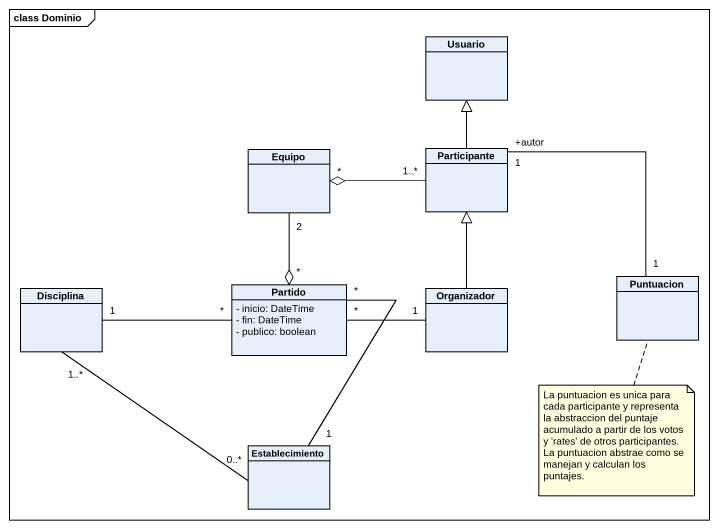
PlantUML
@startuml
mainframe class Dominio
hide circle
hide empty members
skinparam classAttributeIconSize 0
class Usuario
class Equipo
class Participante
class Disciplina
class Partido {
  - inicio: DateTime
  - fin: DateTime
  - publico: boolean
}
class Organizador
class Puntuacion
class Establecimiento
Equipo "2" --o "*" Partido
Participante -up-|> Usuario
Participante "1..*" -left-o "*" Equipo
Disciplina "1" -right- "*" Partido
Partido "*" -right- "1" Organizador
Organizador -up-|> Participante
Puntuacion "1" -up- "+autor\n1" Participante
Establecimiento "0..*" -up- "1..*" Disciplina
Establecimiento "1" -up- "*" Partido
note bottom of Puntuacion : La puntuacion es unica para cada participante y representa la abstraccion del puntaje acumulado a partir de los votos y 'rates' de otros participantes. La puntuacion abstrae como se manejan y calculan los puntajes.
@enduml
